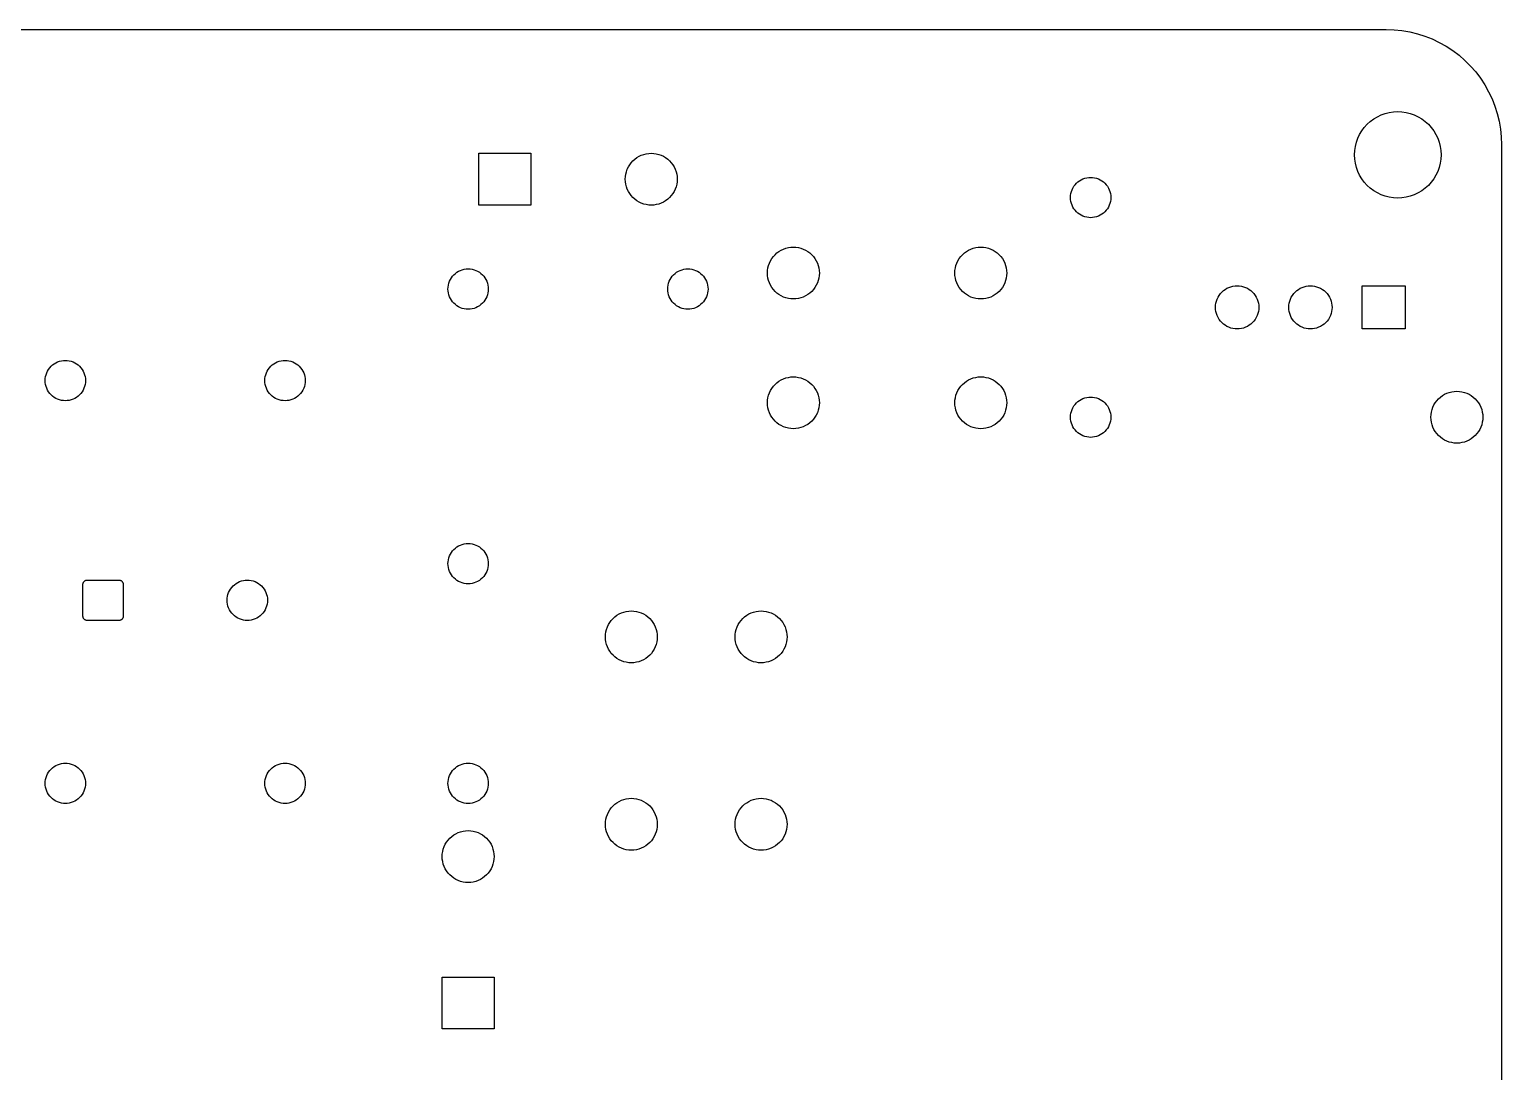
# Model space of a CAD drawing. Header units: millimetres. Extents: x 0 to 102, y 0 to 73.
# Drawn here: x 50.8 to 101.9, y 37.1 to 73.2 of the extents above; entities that cross this region are included whole.
import ezdxf

# ---------------------------------------------------------------- set-up
doc = ezdxf.new("R2010")
doc.units = ezdxf.units.MM
doc.layers.add('MASK_OPENINGS', color=5, linetype='Continuous')
doc.layers.add('OUTLINE', color=1, linetype='Continuous')

msp = doc.modelspace()

# ---------------------------------------------------------------- linework, layer by layer
at = {"layer": 'MASK_OPENINGS', "color": 5}
for points in [[(99.34057, 67.83943), (99.23151, 67.74058), (99.11329, 67.6529), (98.98704, 67.57722), (98.85398, 67.51429), (98.71539, 67.4647), (98.57261, 67.42894), (98.42701, 67.40734), (98.28, 67.40012), (98.13299, 67.40734), (97.98739, 67.42894), (97.84461, 67.4647), (97.70602, 67.51429), (97.57296, 67.57722), (97.44671, 67.6529), (97.32849, 67.74058), (97.21943, 67.83943), (97.12058, 67.94849), (97.0329, 68.06671), (96.95722, 68.19296), (96.89429, 68.32602), (96.8447, 68.46461), (96.80894, 68.60739), (96.78734, 68.75299), (96.78012, 68.9), (96.78734, 69.04701), (96.80894, 69.19261), (96.8447, 69.33539), (96.89429, 69.47398), (96.95722, 69.60704), (97.0329, 69.73329), (97.12058, 69.85151), (97.21943, 69.96057), (97.32849, 70.05942), (97.44671, 70.1471), (97.57296, 70.22278), (97.70602, 70.28571), (97.84461, 70.3353), (97.98739, 70.37106), (98.13299, 70.39266), (98.28, 70.39988), (98.42701, 70.39266), (98.57261, 70.37106), (98.71539, 70.3353), (98.85398, 70.28571), (98.98704, 70.22278), (99.11329, 70.1471), (99.23151, 70.05942), (99.34057, 69.96057), (99.43942, 69.85151), (99.5271, 69.73329), (99.60278, 69.60704), (99.66571, 69.47398), (99.7153, 69.33539), (99.75106, 69.19261), (99.77266, 69.04701), (99.77988, 68.9), (99.77266, 68.75299), (99.75106, 68.60739), (99.7153, 68.46461), (99.66571, 68.32602), (99.60278, 68.19296), (99.5271, 68.06671), (99.43942, 67.94849), (99.34057, 67.83943)], [(66.41, 67.155), (66.41, 68.955), (68.21, 68.955), (68.21, 67.155), (66.41, 67.155)], [(73.02631, 67.41869), (72.96088, 67.35938), (72.88995, 67.30678), (72.8142, 67.26138), (72.73437, 67.22362), (72.65122, 67.19387), (72.56556, 67.17241), (72.4782, 67.15945), (72.39, 67.15512), (72.3018, 67.15945), (72.21444, 67.17241), (72.12878, 67.19387), (72.04563, 67.22362), (71.9658, 67.26138), (71.89005, 67.30678), (71.81912, 67.35938), (71.75369, 67.41869), (71.69438, 67.48412), (71.64178, 67.55505), (71.59638, 67.6308), (71.55862, 67.71063), (71.52887, 67.79378), (71.50741, 67.87944), (71.49445, 67.9668), (71.49012, 68.055), (71.49445, 68.1432), (71.50741, 68.23056), (71.52887, 68.31622), (71.55862, 68.39937), (71.59638, 68.4792), (71.64178, 68.55495), (71.69438, 68.62588), (71.75369, 68.69131), (71.81912, 68.75062), (71.89005, 68.80322), (71.9658, 68.84862), (72.04563, 68.88638), (72.12878, 68.91613), (72.21444, 68.93759), (72.3018, 68.95055), (72.39, 68.95488), (72.4782, 68.95055), (72.56556, 68.93759), (72.65122, 68.91613), (72.73437, 68.88638), (72.8142, 68.84862), (72.88995, 68.80322), (72.96088, 68.75062), (73.02631, 68.69131), (73.08562, 68.62588), (73.13822, 68.55495), (73.18362, 68.4792), (73.22138, 68.39937), (73.25113, 68.31622), (73.27259, 68.23056), (73.28555, 68.1432), (73.28988, 68.055), (73.28555, 67.9668), (73.27259, 67.87944), (73.25113, 67.79378), (73.22138, 67.71063), (73.18362, 67.6308), (73.13822, 67.55505), (73.08562, 67.48412), (73.02631, 67.41869)], [(88.12489, 66.92511), (88.074, 66.87899), (88.01883, 66.83807), (87.95992, 66.80276), (87.89783, 66.7734), (87.83316, 66.75026), (87.76654, 66.73357), (87.6986, 66.72349), (87.63, 66.72012), (87.5614, 66.72349), (87.49346, 66.73357), (87.42684, 66.75026), (87.36217, 66.7734), (87.30008, 66.80276), (87.24117, 66.83807), (87.186, 66.87899), (87.13511, 66.92511), (87.08899, 66.976), (87.04807, 67.03117), (87.01276, 67.09008), (86.9834, 67.15217), (86.96026, 67.21684), (86.94357, 67.28346), (86.93349, 67.3514), (86.93012, 67.42), (86.93349, 67.4886), (86.94357, 67.55654), (86.96026, 67.62316), (86.9834, 67.68783), (87.01276, 67.74992), (87.04807, 67.80883), (87.08899, 67.864), (87.13511, 67.91489), (87.186, 67.96101), (87.24117, 68.00193), (87.30008, 68.03724), (87.36217, 68.0666), (87.42684, 68.08974), (87.49346, 68.10643), (87.5614, 68.11651), (87.63, 68.11988), (87.6986, 68.11651), (87.76654, 68.10643), (87.83316, 68.08974), (87.89783, 68.0666), (87.95992, 68.03724), (88.01883, 68.00193), (88.074, 67.96101), (88.12489, 67.91489), (88.17101, 67.864), (88.21193, 67.80883), (88.24724, 67.74992), (88.2766, 67.68783), (88.29974, 67.62316), (88.31643, 67.55654), (88.32651, 67.4886), (88.32988, 67.42), (88.32651, 67.3514), (88.31643, 67.28346), (88.29974, 67.21684), (88.2766, 67.15217), (88.24724, 67.09008), (88.21193, 67.03117), (88.17101, 66.976), (88.12489, 66.92511)], [(77.95631, 64.16369), (77.89088, 64.10438), (77.81995, 64.05178), (77.7442, 64.00638), (77.66437, 63.96862), (77.58122, 63.93887), (77.49556, 63.91741), (77.4082, 63.90445), (77.32, 63.90012), (77.2318, 63.90445), (77.14444, 63.91741), (77.05878, 63.93887), (76.97563, 63.96862), (76.8958, 64.00638), (76.82005, 64.05178), (76.74912, 64.10438), (76.68369, 64.16369), (76.62438, 64.22912), (76.57178, 64.30005), (76.52638, 64.3758), (76.48862, 64.45563), (76.45887, 64.53878), (76.43741, 64.62444), (76.42445, 64.7118), (76.42012, 64.8), (76.42445, 64.8882), (76.43741, 64.97556), (76.45887, 65.06122), (76.48862, 65.14437), (76.52638, 65.2242), (76.57178, 65.29995), (76.62438, 65.37088), (76.68369, 65.43631), (76.74912, 65.49562), (76.82005, 65.54822), (76.8958, 65.59362), (76.97563, 65.63138), (77.05878, 65.66113), (77.14444, 65.68259), (77.2318, 65.69555), (77.32, 65.69988), (77.4082, 65.69555), (77.49556, 65.68259), (77.58122, 65.66113), (77.66437, 65.63138), (77.7442, 65.59362), (77.81995, 65.54822), (77.89088, 65.49562), (77.95631, 65.43631), (78.01562, 65.37088), (78.06822, 65.29995), (78.11362, 65.2242), (78.15138, 65.14437), (78.18113, 65.06122), (78.20259, 64.97556), (78.21555, 64.8882), (78.21988, 64.8), (78.21555, 64.7118), (78.20259, 64.62444), (78.18113, 64.53878), (78.15138, 64.45563), (78.11362, 64.3758), (78.06822, 64.30005), (78.01562, 64.22912), (77.95631, 64.16369)], [(84.45631, 64.16369), (84.39088, 64.10438), (84.31995, 64.05178), (84.2442, 64.00638), (84.16437, 63.96862), (84.08122, 63.93887), (83.99556, 63.91741), (83.9082, 63.90445), (83.82, 63.90012), (83.7318, 63.90445), (83.64444, 63.91741), (83.55878, 63.93887), (83.47563, 63.96862), (83.3958, 64.00638), (83.32005, 64.05178), (83.24912, 64.10438), (83.18369, 64.16369), (83.12438, 64.22912), (83.07178, 64.30005), (83.02638, 64.3758), (82.98862, 64.45563), (82.95887, 64.53878), (82.93741, 64.62444), (82.92445, 64.7118), (82.92012, 64.8), (82.92445, 64.8882), (82.93741, 64.97556), (82.95887, 65.06122), (82.98862, 65.14437), (83.02638, 65.2242), (83.07178, 65.29995), (83.12438, 65.37088), (83.18369, 65.43631), (83.24912, 65.49562), (83.32005, 65.54822), (83.3958, 65.59362), (83.47563, 65.63138), (83.55878, 65.66113), (83.64444, 65.68259), (83.7318, 65.69555), (83.82, 65.69988), (83.9082, 65.69555), (83.99556, 65.68259), (84.08122, 65.66113), (84.16437, 65.63138), (84.2442, 65.59362), (84.31995, 65.54822), (84.39088, 65.49562), (84.45631, 65.43631), (84.51562, 65.37088), (84.56822, 65.29995), (84.61362, 65.2242), (84.65138, 65.14437), (84.68113, 65.06122), (84.70259, 64.97556), (84.71555, 64.8882), (84.71988, 64.8), (84.71555, 64.7118), (84.70259, 64.62444), (84.68113, 64.53878), (84.65138, 64.45563), (84.61362, 64.3758), (84.56822, 64.30005), (84.51562, 64.22912), (84.45631, 64.16369)], [(66.53489, 63.75011), (66.484, 63.70399), (66.42883, 63.66307), (66.36992, 63.62776), (66.30783, 63.5984), (66.24316, 63.57526), (66.17654, 63.55857), (66.1086, 63.54849), (66.04, 63.54512), (65.9714, 63.54849), (65.90346, 63.55857), (65.83684, 63.57526), (65.77217, 63.5984), (65.71008, 63.62776), (65.65117, 63.66307), (65.596, 63.70399), (65.54511, 63.75011), (65.49899, 63.801), (65.45807, 63.85617), (65.42276, 63.91508), (65.3934, 63.97717), (65.37026, 64.04184), (65.35357, 64.10846), (65.34349, 64.1764), (65.34012, 64.245), (65.34349, 64.3136), (65.35357, 64.38154), (65.37026, 64.44816), (65.3934, 64.51283), (65.42276, 64.57492), (65.45807, 64.63383), (65.49899, 64.689), (65.54511, 64.73989), (65.596, 64.78601), (65.65117, 64.82693), (65.71008, 64.86224), (65.77217, 64.8916), (65.83684, 64.91474), (65.90346, 64.93143), (65.9714, 64.94151), (66.04, 64.94488), (66.1086, 64.94151), (66.17654, 64.93143), (66.24316, 64.91474), (66.30783, 64.8916), (66.36992, 64.86224), (66.42883, 64.82693), (66.484, 64.78601), (66.53489, 64.73989), (66.58101, 64.689), (66.62193, 64.63383), (66.65724, 64.57492), (66.6866, 64.51283), (66.70974, 64.44816), (66.72643, 64.38154), (66.73651, 64.3136), (66.73988, 64.245), (66.73651, 64.1764), (66.72643, 64.10846), (66.70974, 64.04184), (66.6866, 63.97717), (66.65724, 63.91508), (66.62193, 63.85617), (66.58101, 63.801), (66.53489, 63.75011)], [(74.15489, 63.75011), (74.104, 63.70399), (74.04883, 63.66307), (73.98992, 63.62776), (73.92783, 63.5984), (73.86316, 63.57526), (73.79654, 63.55857), (73.7286, 63.54849), (73.66, 63.54512), (73.5914, 63.54849), (73.52346, 63.55857), (73.45684, 63.57526), (73.39217, 63.5984), (73.33008, 63.62776), (73.27117, 63.66307), (73.216, 63.70399), (73.16511, 63.75011), (73.11899, 63.801), (73.07807, 63.85617), (73.04276, 63.91508), (73.0134, 63.97717), (72.99026, 64.04184), (72.97357, 64.10846), (72.96349, 64.1764), (72.96012, 64.245), (72.96349, 64.3136), (72.97357, 64.38154), (72.99026, 64.44816), (73.0134, 64.51283), (73.04276, 64.57492), (73.07807, 64.63383), (73.11899, 64.689), (73.16511, 64.73989), (73.216, 64.78601), (73.27117, 64.82693), (73.33008, 64.86224), (73.39217, 64.8916), (73.45684, 64.91474), (73.52346, 64.93143), (73.5914, 64.94151), (73.66, 64.94488), (73.7286, 64.94151), (73.79654, 64.93143), (73.86316, 64.91474), (73.92783, 64.8916), (73.98992, 64.86224), (74.04883, 64.82693), (74.104, 64.78601), (74.15489, 64.73989), (74.20101, 64.689), (74.24193, 64.63383), (74.27724, 64.57492), (74.3066, 64.51283), (74.32974, 64.44816), (74.34643, 64.38154), (74.35651, 64.3136), (74.35988, 64.245), (74.35651, 64.1764), (74.34643, 64.10846), (74.32974, 64.04184), (74.3066, 63.97717), (74.27724, 63.91508), (74.24193, 63.85617), (74.20101, 63.801), (74.15489, 63.75011)], [(93.24024, 63.07976), (93.18572, 63.03034), (93.12661, 62.9865), (93.06349, 62.94867), (92.99697, 62.9172), (92.92768, 62.89241), (92.85629, 62.87453), (92.7835, 62.86373), (92.71, 62.86012), (92.6365, 62.86373), (92.5637, 62.87453), (92.49232, 62.89241), (92.42303, 62.9172), (92.35651, 62.94867), (92.29339, 62.9865), (92.23428, 63.03034), (92.17975, 63.07976), (92.13033, 63.13428), (92.0865, 63.19339), (92.04866, 63.25651), (92.0172, 63.32303), (91.99241, 63.39232), (91.97453, 63.46371), (91.96373, 63.5365), (91.96012, 63.61), (91.96373, 63.6835), (91.97453, 63.75629), (91.99241, 63.82768), (92.0172, 63.89697), (92.04866, 63.96349), (92.0865, 64.02661), (92.13033, 64.08572), (92.17975, 64.14024), (92.23428, 64.18966), (92.29339, 64.2335), (92.35651, 64.27133), (92.42303, 64.3028), (92.49232, 64.32759), (92.5637, 64.34547), (92.6365, 64.35627), (92.71, 64.35988), (92.7835, 64.35627), (92.85629, 64.34547), (92.92768, 64.32759), (92.99697, 64.3028), (93.06349, 64.27133), (93.12661, 64.2335), (93.18572, 64.18966), (93.24024, 64.14024), (93.28966, 64.08572), (93.3335, 64.02661), (93.37133, 63.96349), (93.4028, 63.89697), (93.42759, 63.82768), (93.44547, 63.75629), (93.45627, 63.6835), (93.45988, 63.61), (93.45627, 63.5365), (93.44547, 63.46371), (93.42759, 63.39232), (93.4028, 63.32303), (93.37133, 63.25651), (93.3335, 63.19339), (93.28966, 63.13428), (93.24024, 63.07976)], [(95.78024, 63.07976), (95.72572, 63.03034), (95.66661, 62.9865), (95.60349, 62.94867), (95.53697, 62.9172), (95.46768, 62.89241), (95.39629, 62.87453), (95.3235, 62.86373), (95.25, 62.86012), (95.1765, 62.86373), (95.1037, 62.87453), (95.03232, 62.89241), (94.96303, 62.9172), (94.89651, 62.94867), (94.83339, 62.9865), (94.77428, 63.03034), (94.71975, 63.07976), (94.67033, 63.13428), (94.6265, 63.19339), (94.58866, 63.25651), (94.5572, 63.32303), (94.53241, 63.39232), (94.51453, 63.46371), (94.50373, 63.5365), (94.50012, 63.61), (94.50373, 63.6835), (94.51453, 63.75629), (94.53241, 63.82768), (94.5572, 63.89697), (94.58866, 63.96349), (94.6265, 64.02661), (94.67033, 64.08572), (94.71975, 64.14024), (94.77428, 64.18966), (94.83339, 64.2335), (94.89651, 64.27133), (94.96303, 64.3028), (95.03232, 64.32759), (95.1037, 64.34547), (95.1765, 64.35627), (95.25, 64.35988), (95.3235, 64.35627), (95.39629, 64.34547), (95.46768, 64.32759), (95.53697, 64.3028), (95.60349, 64.27133), (95.66661, 64.2335), (95.72572, 64.18966), (95.78024, 64.14024), (95.82966, 64.08572), (95.8735, 64.02661), (95.91133, 63.96349), (95.9428, 63.89697), (95.96759, 63.82768), (95.98547, 63.75629), (95.99627, 63.6835), (95.99988, 63.61), (95.99627, 63.5365), (95.98547, 63.46371), (95.96759, 63.39232), (95.9428, 63.32303), (95.91133, 63.25651), (95.8735, 63.19339), (95.82966, 63.13428), (95.78024, 63.07976)], [(97.04, 62.86), (97.04, 64.36), (98.54, 64.36), (98.54, 62.86), (97.04, 62.86)], [(52.56489, 60.57511), (52.514, 60.52899), (52.45883, 60.48807), (52.39992, 60.45276), (52.33783, 60.4234), (52.27316, 60.40026), (52.20654, 60.38357), (52.1386, 60.37349), (52.07, 60.37012), (52.0014, 60.37349), (51.93346, 60.38357), (51.86684, 60.40026), (51.80217, 60.4234), (51.74008, 60.45276), (51.68117, 60.48807), (51.626, 60.52899), (51.57511, 60.57511), (51.52899, 60.626), (51.48807, 60.68117), (51.45276, 60.74008), (51.4234, 60.80217), (51.40026, 60.86684), (51.38357, 60.93346), (51.37349, 61.0014), (51.37012, 61.07), (51.37349, 61.1386), (51.38357, 61.20654), (51.40026, 61.27317), (51.4234, 61.33783), (51.45276, 61.39992), (51.48807, 61.45883), (51.52899, 61.514), (51.57511, 61.56489), (51.626, 61.61102), (51.68117, 61.65193), (51.74008, 61.68724), (51.80217, 61.71661), (51.86684, 61.73974), (51.93346, 61.75643), (52.0014, 61.76651), (52.07, 61.76988), (52.1386, 61.76651), (52.20654, 61.75643), (52.27316, 61.73974), (52.33783, 61.71661), (52.39992, 61.68724), (52.45883, 61.65193), (52.514, 61.61102), (52.56489, 61.56489), (52.61101, 61.514), (52.65193, 61.45883), (52.68724, 61.39992), (52.7166, 61.33783), (52.73974, 61.27317), (52.75643, 61.20654), (52.76651, 61.1386), (52.76988, 61.07), (52.76651, 61.0014), (52.75643, 60.93346), (52.73974, 60.86684), (52.7166, 60.80217), (52.68724, 60.74008), (52.65193, 60.68117), (52.61101, 60.626), (52.56489, 60.57511)], [(60.18489, 60.57511), (60.134, 60.52899), (60.07883, 60.48807), (60.01992, 60.45276), (59.95783, 60.4234), (59.89316, 60.40026), (59.82654, 60.38357), (59.7586, 60.37349), (59.69, 60.37012), (59.6214, 60.37349), (59.55346, 60.38357), (59.48684, 60.40026), (59.42217, 60.4234), (59.36008, 60.45276), (59.30117, 60.48807), (59.246, 60.52899), (59.19511, 60.57511), (59.14899, 60.626), (59.10807, 60.68117), (59.07276, 60.74008), (59.0434, 60.80217), (59.02026, 60.86684), (59.00357, 60.93346), (58.99349, 61.0014), (58.99012, 61.07), (58.99349, 61.1386), (59.00357, 61.20654), (59.02026, 61.27317), (59.0434, 61.33783), (59.07276, 61.39992), (59.10807, 61.45883), (59.14899, 61.514), (59.19511, 61.56489), (59.246, 61.61102), (59.30117, 61.65193), (59.36008, 61.68724), (59.42217, 61.71661), (59.48684, 61.73974), (59.55346, 61.75643), (59.6214, 61.76651), (59.69, 61.76988), (59.7586, 61.76651), (59.82654, 61.75643), (59.89316, 61.73974), (59.95783, 61.71661), (60.01992, 61.68724), (60.07883, 61.65193), (60.134, 61.61102), (60.18489, 61.56489), (60.23101, 61.514), (60.27193, 61.45883), (60.30724, 61.39992), (60.3366, 61.33783), (60.35974, 61.27317), (60.37643, 61.20654), (60.38651, 61.1386), (60.38988, 61.07), (60.38651, 61.0014), (60.37643, 60.93346), (60.35974, 60.86684), (60.3366, 60.80217), (60.30724, 60.74008), (60.27193, 60.68117), (60.23101, 60.626), (60.18489, 60.57511)], [(77.95631, 59.66369), (77.89088, 59.60438), (77.81995, 59.55178), (77.7442, 59.50638), (77.66437, 59.46862), (77.58122, 59.43887), (77.49556, 59.41741), (77.4082, 59.40445), (77.32, 59.40012), (77.2318, 59.40445), (77.14444, 59.41741), (77.05878, 59.43887), (76.97563, 59.46862), (76.8958, 59.50638), (76.82005, 59.55178), (76.74912, 59.60438), (76.68369, 59.66369), (76.62438, 59.72912), (76.57178, 59.80005), (76.52638, 59.8758), (76.48862, 59.95563), (76.45887, 60.03878), (76.43741, 60.12444), (76.42445, 60.2118), (76.42012, 60.3), (76.42445, 60.3882), (76.43741, 60.47556), (76.45887, 60.56122), (76.48862, 60.64437), (76.52638, 60.7242), (76.57178, 60.79995), (76.62438, 60.87088), (76.68369, 60.93631), (76.74912, 60.99562), (76.82005, 61.04822), (76.8958, 61.09362), (76.97563, 61.13138), (77.05878, 61.16113), (77.14444, 61.18259), (77.2318, 61.19555), (77.32, 61.19988), (77.4082, 61.19555), (77.49556, 61.18259), (77.58122, 61.16113), (77.66437, 61.13138), (77.7442, 61.09362), (77.81995, 61.04822), (77.89088, 60.99562), (77.95631, 60.93631), (78.01562, 60.87088), (78.06822, 60.79995), (78.11362, 60.7242), (78.15138, 60.64437), (78.18113, 60.56122), (78.20259, 60.47556), (78.21555, 60.3882), (78.21988, 60.3), (78.21555, 60.2118), (78.20259, 60.12444), (78.18113, 60.03878), (78.15138, 59.95563), (78.11362, 59.8758), (78.06822, 59.80005), (78.01562, 59.72912), (77.95631, 59.66369)], [(84.51562, 59.72912), (84.45631, 59.66369), (84.39088, 59.60438), (84.31995, 59.55178), (84.2442, 59.50638), (84.16437, 59.46862), (84.08122, 59.43887), (83.99556, 59.41741), (83.9082, 59.40445), (83.82, 59.40012), (83.7318, 59.40445), (83.64444, 59.41741), (83.55878, 59.43887), (83.47563, 59.46862), (83.3958, 59.50638), (83.32005, 59.55178), (83.24912, 59.60438), (83.18369, 59.66369), (83.12438, 59.72912), (83.07178, 59.80005), (83.02638, 59.8758), (82.98862, 59.95563), (82.95887, 60.03878), (82.93741, 60.12444), (82.92445, 60.2118), (82.92012, 60.3), (82.92445, 60.3882), (82.93741, 60.47556), (82.95887, 60.56122), (82.98862, 60.64437), (83.02638, 60.7242), (83.07178, 60.79995), (83.12438, 60.87088), (83.18369, 60.93631), (83.24912, 60.99562), (83.32005, 61.04822), (83.3958, 61.09362), (83.47563, 61.13138), (83.55878, 61.16113), (83.64444, 61.18259), (83.7318, 61.19555), (83.82, 61.19988), (83.9082, 61.19555), (83.99556, 61.18259), (84.08122, 61.16113), (84.16437, 61.13138), (84.2442, 61.09362), (84.31995, 61.04822), (84.39088, 60.99562), (84.45631, 60.93631), (84.51562, 60.87088), (84.56822, 60.79995), (84.61362, 60.7242), (84.65138, 60.64437), (84.68113, 60.56122), (84.70259, 60.47556), (84.71555, 60.3882), (84.71988, 60.3), (84.71555, 60.2118), (84.70259, 60.12444), (84.68113, 60.03878), (84.65138, 59.95563), (84.61362, 59.8758), (84.56822, 59.80005), (84.51562, 59.72912)], [(88.17101, 59.356), (88.12489, 59.30511), (88.074, 59.25899), (88.01883, 59.21807), (87.95992, 59.18276), (87.89783, 59.1534), (87.83316, 59.13026), (87.76654, 59.11357), (87.6986, 59.10349), (87.63, 59.10012), (87.5614, 59.10349), (87.49346, 59.11357), (87.42684, 59.13026), (87.36217, 59.1534), (87.30008, 59.18276), (87.24117, 59.21807), (87.186, 59.25899), (87.13511, 59.30511), (87.08899, 59.356), (87.04807, 59.41117), (87.01276, 59.47008), (86.9834, 59.53217), (86.96026, 59.59684), (86.94357, 59.66346), (86.93349, 59.7314), (86.93012, 59.8), (86.93349, 59.8686), (86.94357, 59.93654), (86.96026, 60.00316), (86.9834, 60.06783), (87.01276, 60.12992), (87.04807, 60.18883), (87.08899, 60.244), (87.13511, 60.29489), (87.186, 60.34101), (87.24117, 60.38193), (87.30008, 60.41724), (87.36217, 60.4466), (87.42684, 60.46974), (87.49346, 60.48643), (87.5614, 60.49651), (87.63, 60.49988), (87.6986, 60.49651), (87.76654, 60.48643), (87.83316, 60.46974), (87.89783, 60.4466), (87.95992, 60.41724), (88.01883, 60.38193), (88.074, 60.34101), (88.12489, 60.29489), (88.17101, 60.244), (88.21193, 60.18883), (88.24724, 60.12992), (88.2766, 60.06783), (88.29974, 60.00316), (88.31643, 59.93654), (88.32651, 59.8686), (88.32988, 59.8), (88.32651, 59.7314), (88.31643, 59.66346), (88.29974, 59.59684), (88.2766, 59.53217), (88.24724, 59.47008), (88.21193, 59.41117), (88.17101, 59.356)], [(100.96631, 59.16369), (100.90088, 59.10438), (100.82995, 59.05178), (100.7542, 59.00638), (100.67437, 58.96862), (100.59122, 58.93887), (100.50556, 58.91741), (100.4182, 58.90445), (100.33, 58.90012), (100.2418, 58.90445), (100.15444, 58.91741), (100.06878, 58.93887), (99.98563, 58.96862), (99.9058, 59.00638), (99.83005, 59.05178), (99.75912, 59.10438), (99.69369, 59.16369), (99.63438, 59.22912), (99.58178, 59.30005), (99.53638, 59.3758), (99.49862, 59.45563), (99.46887, 59.53878), (99.44741, 59.62444), (99.43445, 59.7118), (99.43012, 59.8), (99.43445, 59.8882), (99.44741, 59.97556), (99.46887, 60.06122), (99.49862, 60.14437), (99.53638, 60.2242), (99.58178, 60.29995), (99.63438, 60.37088), (99.69369, 60.43631), (99.75912, 60.49562), (99.83005, 60.54822), (99.9058, 60.59362), (99.98563, 60.63138), (100.06878, 60.66113), (100.15444, 60.68259), (100.2418, 60.69555), (100.33, 60.69988), (100.4182, 60.69555), (100.50556, 60.68259), (100.59122, 60.66113), (100.67437, 60.63138), (100.7542, 60.59362), (100.82995, 60.54822), (100.90088, 60.49562), (100.96631, 60.43631), (101.02562, 60.37088), (101.07822, 60.29995), (101.12362, 60.2242), (101.16138, 60.14437), (101.19113, 60.06122), (101.21259, 59.97556), (101.22555, 59.8882), (101.22988, 59.8), (101.22555, 59.7118), (101.21259, 59.62444), (101.19113, 59.53878), (101.16138, 59.45563), (101.12362, 59.3758), (101.07822, 59.30005), (101.02562, 59.22912), (100.96631, 59.16369)], [(66.53489, 54.22511), (66.484, 54.17899), (66.42883, 54.13807), (66.36992, 54.10276), (66.30783, 54.0734), (66.24316, 54.05026), (66.17654, 54.03357), (66.1086, 54.02349), (66.04, 54.02012), (65.9714, 54.02349), (65.90346, 54.03357), (65.83684, 54.05026), (65.77217, 54.0734), (65.71008, 54.10276), (65.65117, 54.13807), (65.596, 54.17899), (65.54511, 54.22511), (65.49899, 54.276), (65.45807, 54.33117), (65.42276, 54.39008), (65.3934, 54.45217), (65.37026, 54.51684), (65.35357, 54.58346), (65.34349, 54.6514), (65.34012, 54.72), (65.34349, 54.7886), (65.35357, 54.85654), (65.37026, 54.92316), (65.3934, 54.98783), (65.42276, 55.04992), (65.45807, 55.10883), (65.49899, 55.164), (65.54511, 55.21489), (65.596, 55.26101), (65.65117, 55.30193), (65.71008, 55.33724), (65.77217, 55.3666), (65.83684, 55.38974), (65.90346, 55.40643), (65.9714, 55.41651), (66.04, 55.41988), (66.1086, 55.41651), (66.17654, 55.40643), (66.24316, 55.38974), (66.30783, 55.3666), (66.36992, 55.33724), (66.42883, 55.30193), (66.484, 55.26101), (66.53489, 55.21489), (66.58101, 55.164), (66.62193, 55.10883), (66.65724, 55.04992), (66.6866, 54.98783), (66.70974, 54.92316), (66.72643, 54.85654), (66.73651, 54.7886), (66.73988, 54.72), (66.73651, 54.6514), (66.72643, 54.58346), (66.70974, 54.51684), (66.6866, 54.45217), (66.65724, 54.39008), (66.62193, 54.33117), (66.58101, 54.276), (66.53489, 54.22511)], [(54.03598, 52.79402), (54.02508, 52.78414), (54.01327, 52.77538), (54.00065, 52.76782), (53.98736, 52.76153), (53.97351, 52.75657), (53.95924, 52.753), (53.94469, 52.75084), (53.92755, 52.75), (52.83245, 52.75), (52.81531, 52.75084), (52.80076, 52.753), (52.78649, 52.75657), (52.77264, 52.76153), (52.75935, 52.76782), (52.74673, 52.77538), (52.73492, 52.78414), (52.72402, 52.79402), (52.71414, 52.80492), (52.70538, 52.81673), (52.69782, 52.82935), (52.69153, 52.84264), (52.68657, 52.85649), (52.683, 52.87076), (52.68084, 52.88531), (52.68, 52.90245), (52.68, 53.99755), (52.68084, 54.01469), (52.683, 54.02924), (52.68657, 54.04351), (52.69153, 54.05736), (52.69782, 54.07065), (52.70538, 54.08327), (52.71414, 54.09508), (52.72402, 54.10598), (52.73492, 54.11586), (52.74673, 54.12462), (52.75935, 54.13218), (52.77264, 54.13847), (52.78649, 54.14343), (52.80076, 54.147), (52.81531, 54.14916), (52.83245, 54.15), (53.92755, 54.15), (53.94469, 54.14916), (53.95924, 54.147), (53.97351, 54.14343), (53.98736, 54.13847), (54.00065, 54.13218), (54.01327, 54.12462), (54.02508, 54.11586), (54.03598, 54.10598), (54.04586, 54.09508), (54.05462, 54.08327), (54.06218, 54.07065), (54.06847, 54.05736), (54.07343, 54.04351), (54.077, 54.02924), (54.07916, 54.01469), (54.08, 53.99755), (54.08, 52.90245), (54.07916, 52.88531), (54.077, 52.87076), (54.07343, 52.85649), (54.06847, 52.84264), (54.06218, 52.82935), (54.05462, 52.81673), (54.04586, 52.80492), (54.03598, 52.79402)], [(58.87489, 52.95511), (58.824, 52.90899), (58.76883, 52.86807), (58.70992, 52.83276), (58.64783, 52.8034), (58.58316, 52.78026), (58.51654, 52.76357), (58.4486, 52.75349), (58.38, 52.75012), (58.3114, 52.75349), (58.24346, 52.76357), (58.17684, 52.78026), (58.11217, 52.8034), (58.05008, 52.83276), (57.99117, 52.86807), (57.936, 52.90899), (57.88511, 52.95511), (57.83899, 53.006), (57.79807, 53.06117), (57.76276, 53.12008), (57.7334, 53.18217), (57.71026, 53.24684), (57.69357, 53.31346), (57.68349, 53.3814), (57.68012, 53.45), (57.68349, 53.5186), (57.69357, 53.58654), (57.71026, 53.65316), (57.7334, 53.71783), (57.76276, 53.77992), (57.79807, 53.83883), (57.83899, 53.894), (57.88511, 53.94489), (57.936, 53.99101), (57.99117, 54.03193), (58.05008, 54.06724), (58.11217, 54.0966), (58.17684, 54.11974), (58.24346, 54.13643), (58.3114, 54.14651), (58.38, 54.14988), (58.4486, 54.14651), (58.51654, 54.13643), (58.58316, 54.11974), (58.64783, 54.0966), (58.70992, 54.06724), (58.76883, 54.03193), (58.824, 53.99101), (58.87489, 53.94489), (58.92101, 53.894), (58.96193, 53.83883), (58.99724, 53.77992), (59.0266, 53.71783), (59.04974, 53.65316), (59.06643, 53.58654), (59.07651, 53.5186), (59.07988, 53.45), (59.07651, 53.3814), (59.06643, 53.31346), (59.04974, 53.24684), (59.0266, 53.18217), (58.99724, 53.12008), (58.96193, 53.06117), (58.92101, 53.006), (58.87489, 52.95511)], [(72.33631, 51.54369), (72.27088, 51.48438), (72.19995, 51.43178), (72.1242, 51.38638), (72.04437, 51.34862), (71.96122, 51.31887), (71.87556, 51.29741), (71.7882, 51.28445), (71.7, 51.28012), (71.6118, 51.28445), (71.52444, 51.29741), (71.43878, 51.31887), (71.35563, 51.34862), (71.2758, 51.38638), (71.20005, 51.43178), (71.12912, 51.48438), (71.06369, 51.54369), (71.00438, 51.60912), (70.95178, 51.68005), (70.90638, 51.7558), (70.86862, 51.83563), (70.83887, 51.91878), (70.81741, 52.00444), (70.80445, 52.0918), (70.80012, 52.18), (70.80445, 52.2682), (70.81741, 52.35556), (70.83887, 52.44122), (70.86862, 52.52437), (70.90638, 52.6042), (70.95178, 52.67995), (71.00438, 52.75088), (71.06369, 52.81631), (71.12912, 52.87562), (71.20005, 52.92822), (71.2758, 52.97362), (71.35563, 53.01138), (71.43878, 53.04113), (71.52444, 53.06259), (71.6118, 53.07555), (71.7, 53.07988), (71.7882, 53.07555), (71.87556, 53.06259), (71.96122, 53.04113), (72.04437, 53.01138), (72.1242, 52.97362), (72.19995, 52.92822), (72.27088, 52.87562), (72.33631, 52.81631), (72.39562, 52.75088), (72.44822, 52.67995), (72.49362, 52.6042), (72.53138, 52.52437), (72.56113, 52.44122), (72.58259, 52.35556), (72.59555, 52.2682), (72.59988, 52.18), (72.59555, 52.0918), (72.58259, 52.00444), (72.56113, 51.91878), (72.53138, 51.83563), (72.49362, 51.7558), (72.44822, 51.68005), (72.39562, 51.60912), (72.33631, 51.54369)], [(76.89562, 51.60912), (76.83631, 51.54369), (76.77088, 51.48438), (76.69995, 51.43178), (76.6242, 51.38638), (76.54437, 51.34862), (76.46122, 51.31887), (76.37556, 51.29741), (76.2882, 51.28445), (76.2, 51.28012), (76.1118, 51.28445), (76.02444, 51.29741), (75.93878, 51.31887), (75.85563, 51.34862), (75.7758, 51.38638), (75.70005, 51.43178), (75.62912, 51.48438), (75.56369, 51.54369), (75.50438, 51.60912), (75.45178, 51.68005), (75.40638, 51.7558), (75.36862, 51.83563), (75.33887, 51.91878), (75.31741, 52.00444), (75.30445, 52.0918), (75.30012, 52.18), (75.30445, 52.2682), (75.31741, 52.35556), (75.33887, 52.44122), (75.36862, 52.52437), (75.40638, 52.6042), (75.45178, 52.67995), (75.50438, 52.75088), (75.56369, 52.81631), (75.62912, 52.87562), (75.70005, 52.92822), (75.7758, 52.97362), (75.85563, 53.01138), (75.93878, 53.04113), (76.02444, 53.06259), (76.1118, 53.07555), (76.2, 53.07988), (76.2882, 53.07555), (76.37556, 53.06259), (76.46122, 53.04113), (76.54437, 53.01138), (76.6242, 52.97362), (76.69995, 52.92822), (76.77088, 52.87562), (76.83631, 52.81631), (76.89562, 52.75088), (76.94822, 52.67995), (76.99362, 52.6042), (77.03138, 52.52437), (77.06113, 52.44122), (77.08259, 52.35556), (77.09555, 52.2682), (77.09988, 52.18), (77.09555, 52.0918), (77.08259, 52.00444), (77.06113, 51.91878), (77.03138, 51.83563), (76.99362, 51.7558), (76.94822, 51.68005), (76.89562, 51.60912)], [(52.56489, 46.60511), (52.514, 46.55899), (52.45883, 46.51807), (52.39992, 46.48276), (52.33783, 46.4534), (52.27316, 46.43026), (52.20654, 46.41357), (52.1386, 46.40349), (52.07, 46.40012), (52.0014, 46.40349), (51.93346, 46.41357), (51.86684, 46.43026), (51.80217, 46.4534), (51.74008, 46.48276), (51.68117, 46.51807), (51.626, 46.55899), (51.57511, 46.60511), (51.52899, 46.656), (51.48807, 46.71117), (51.45276, 46.77008), (51.4234, 46.83217), (51.40026, 46.89684), (51.38357, 46.96346), (51.37349, 47.0314), (51.37012, 47.1), (51.37349, 47.1686), (51.38357, 47.23654), (51.40026, 47.30316), (51.4234, 47.36783), (51.45276, 47.42992), (51.48807, 47.48883), (51.52899, 47.544), (51.57511, 47.59489), (51.626, 47.64101), (51.68117, 47.68193), (51.74008, 47.71724), (51.80217, 47.7466), (51.86684, 47.76974), (51.93346, 47.78643), (52.0014, 47.79651), (52.07, 47.79988), (52.1386, 47.79651), (52.20654, 47.78643), (52.27316, 47.76974), (52.33783, 47.7466), (52.39992, 47.71724), (52.45883, 47.68193), (52.514, 47.64101), (52.56489, 47.59489), (52.61101, 47.544), (52.65193, 47.48883), (52.68724, 47.42992), (52.7166, 47.36783), (52.73974, 47.30316), (52.75643, 47.23654), (52.76651, 47.1686), (52.76988, 47.1), (52.76651, 47.0314), (52.75643, 46.96346), (52.73974, 46.89684), (52.7166, 46.83217), (52.68724, 46.77008), (52.65193, 46.71117), (52.61101, 46.656), (52.56489, 46.60511)], [(60.18489, 46.60511), (60.134, 46.55899), (60.07883, 46.51807), (60.01992, 46.48276), (59.95783, 46.4534), (59.89316, 46.43026), (59.82654, 46.41357), (59.7586, 46.40349), (59.69, 46.40012), (59.6214, 46.40349), (59.55346, 46.41357), (59.48684, 46.43026), (59.42217, 46.4534), (59.36008, 46.48276), (59.30117, 46.51807), (59.246, 46.55899), (59.19511, 46.60511), (59.14899, 46.656), (59.10807, 46.71117), (59.07276, 46.77008), (59.0434, 46.83217), (59.02026, 46.89684), (59.00357, 46.96346), (58.99349, 47.0314), (58.99012, 47.1), (58.99349, 47.1686), (59.00357, 47.23654), (59.02026, 47.30316), (59.0434, 47.36783), (59.07276, 47.42992), (59.10807, 47.48883), (59.14899, 47.544), (59.19511, 47.59489), (59.246, 47.64101), (59.30117, 47.68193), (59.36008, 47.71724), (59.42217, 47.7466), (59.48684, 47.76974), (59.55346, 47.78643), (59.6214, 47.79651), (59.69, 47.79988), (59.7586, 47.79651), (59.82654, 47.78643), (59.89316, 47.76974), (59.95783, 47.7466), (60.01992, 47.71724), (60.07883, 47.68193), (60.134, 47.64101), (60.18489, 47.59489), (60.23101, 47.544), (60.27193, 47.48883), (60.30724, 47.42992), (60.3366, 47.36783), (60.35974, 47.30316), (60.37643, 47.23654), (60.38651, 47.1686), (60.38988, 47.1), (60.38651, 47.0314), (60.37643, 46.96346), (60.35974, 46.89684), (60.3366, 46.83217), (60.30724, 46.77008), (60.27193, 46.71117), (60.23101, 46.656), (60.18489, 46.60511)], [(66.53489, 46.60511), (66.484, 46.55899), (66.42883, 46.51807), (66.36992, 46.48276), (66.30783, 46.4534), (66.24316, 46.43026), (66.17654, 46.41357), (66.1086, 46.40349), (66.04, 46.40012), (65.9714, 46.40349), (65.90346, 46.41357), (65.83684, 46.43026), (65.77217, 46.4534), (65.71008, 46.48276), (65.65117, 46.51807), (65.596, 46.55899), (65.54511, 46.60511), (65.49899, 46.656), (65.45807, 46.71117), (65.42276, 46.77008), (65.3934, 46.83217), (65.37026, 46.89684), (65.35357, 46.96346), (65.34349, 47.0314), (65.34012, 47.1), (65.34349, 47.1686), (65.35357, 47.23654), (65.37026, 47.30316), (65.3934, 47.36783), (65.42276, 47.42992), (65.45807, 47.48883), (65.49899, 47.544), (65.54511, 47.59489), (65.596, 47.64101), (65.65117, 47.68193), (65.71008, 47.71724), (65.77217, 47.7466), (65.83684, 47.76974), (65.90346, 47.78643), (65.9714, 47.79651), (66.04, 47.79988), (66.1086, 47.79651), (66.17654, 47.78643), (66.24316, 47.76974), (66.30783, 47.7466), (66.36992, 47.71724), (66.42883, 47.68193), (66.484, 47.64101), (66.53489, 47.59489), (66.58101, 47.544), (66.62193, 47.48883), (66.65724, 47.42992), (66.6866, 47.36783), (66.70974, 47.30316), (66.72643, 47.23654), (66.73651, 47.1686), (66.73988, 47.1), (66.73651, 47.0314), (66.72643, 46.96346), (66.70974, 46.89684), (66.6866, 46.83217), (66.65724, 46.77008), (66.62193, 46.71117), (66.58101, 46.656), (66.53489, 46.60511)], [(72.33631, 45.04369), (72.27088, 44.98438), (72.19995, 44.93178), (72.1242, 44.88638), (72.04437, 44.84862), (71.96122, 44.81887), (71.87556, 44.79741), (71.7882, 44.78445), (71.7, 44.78012), (71.6118, 44.78445), (71.52444, 44.79741), (71.43878, 44.81887), (71.35563, 44.84862), (71.2758, 44.88638), (71.20005, 44.93178), (71.12912, 44.98438), (71.06369, 45.04369), (71.00438, 45.10912), (70.95178, 45.18005), (70.90638, 45.2558), (70.86862, 45.33563), (70.83887, 45.41878), (70.81741, 45.50444), (70.80445, 45.5918), (70.80012, 45.68), (70.80445, 45.7682), (70.81741, 45.85556), (70.83887, 45.94122), (70.86862, 46.02437), (70.90638, 46.1042), (70.95178, 46.17995), (71.00438, 46.25088), (71.06369, 46.31631), (71.12912, 46.37562), (71.20005, 46.42822), (71.2758, 46.47362), (71.35563, 46.51138), (71.43878, 46.54113), (71.52444, 46.56259), (71.6118, 46.57555), (71.7, 46.57988), (71.7882, 46.57555), (71.87556, 46.56259), (71.96122, 46.54113), (72.04437, 46.51138), (72.1242, 46.47362), (72.19995, 46.42822), (72.27088, 46.37562), (72.33631, 46.31631), (72.39562, 46.25088), (72.44822, 46.17995), (72.49362, 46.1042), (72.53138, 46.02437), (72.56113, 45.94122), (72.58259, 45.85556), (72.59555, 45.7682), (72.59988, 45.68), (72.59555, 45.5918), (72.58259, 45.50444), (72.56113, 45.41878), (72.53138, 45.33563), (72.49362, 45.2558), (72.44822, 45.18005), (72.39562, 45.10912), (72.33631, 45.04369)], [(76.89562, 45.10912), (76.83631, 45.04369), (76.77088, 44.98438), (76.69995, 44.93178), (76.6242, 44.88638), (76.54437, 44.84862), (76.46122, 44.81887), (76.37556, 44.79741), (76.2882, 44.78445), (76.2, 44.78012), (76.1118, 44.78445), (76.02444, 44.79741), (75.93878, 44.81887), (75.85563, 44.84862), (75.7758, 44.88638), (75.70005, 44.93178), (75.62912, 44.98438), (75.56369, 45.04369), (75.50438, 45.10912), (75.45178, 45.18005), (75.40638, 45.2558), (75.36862, 45.33563), (75.33887, 45.41878), (75.31741, 45.50444), (75.30445, 45.5918), (75.30012, 45.68), (75.30445, 45.7682), (75.31741, 45.85556), (75.33887, 45.94122), (75.36862, 46.02437), (75.40638, 46.1042), (75.45178, 46.17995), (75.50438, 46.25088), (75.56369, 46.31631), (75.62912, 46.37562), (75.70005, 46.42822), (75.7758, 46.47362), (75.85563, 46.51138), (75.93878, 46.54113), (76.02444, 46.56259), (76.1118, 46.57555), (76.2, 46.57988), (76.2882, 46.57555), (76.37556, 46.56259), (76.46122, 46.54113), (76.54437, 46.51138), (76.6242, 46.47362), (76.69995, 46.42822), (76.77088, 46.37562), (76.83631, 46.31631), (76.89562, 46.25088), (76.94822, 46.17995), (76.99362, 46.1042), (77.03138, 46.02437), (77.06113, 45.94122), (77.08259, 45.85556), (77.09555, 45.7682), (77.09988, 45.68), (77.09555, 45.5918), (77.08259, 45.50444), (77.06113, 45.41878), (77.03138, 45.33563), (76.99362, 45.2558), (76.94822, 45.18005), (76.89562, 45.10912)], [(66.67631, 43.92369), (66.61088, 43.86438), (66.53995, 43.81178), (66.4642, 43.76638), (66.38437, 43.72862), (66.30122, 43.69887), (66.21556, 43.67741), (66.1282, 43.66445), (66.04, 43.66012), (65.9518, 43.66445), (65.86444, 43.67741), (65.77878, 43.69887), (65.69563, 43.72862), (65.6158, 43.76638), (65.54005, 43.81178), (65.46912, 43.86438), (65.40369, 43.92369), (65.34438, 43.98912), (65.29178, 44.06005), (65.24638, 44.1358), (65.20862, 44.21563), (65.17887, 44.29878), (65.15741, 44.38444), (65.14445, 44.4718), (65.14012, 44.56), (65.14445, 44.6482), (65.15741, 44.73556), (65.17887, 44.82122), (65.20862, 44.90437), (65.24638, 44.9842), (65.29178, 45.05995), (65.34438, 45.13088), (65.40369, 45.19631), (65.46912, 45.25562), (65.54005, 45.30822), (65.6158, 45.35362), (65.69563, 45.39138), (65.77878, 45.42113), (65.86444, 45.44259), (65.9518, 45.45555), (66.04, 45.45988), (66.1282, 45.45555), (66.21556, 45.44259), (66.30122, 45.42113), (66.38437, 45.39138), (66.4642, 45.35362), (66.53995, 45.30822), (66.61088, 45.25562), (66.67631, 45.19631), (66.73562, 45.13088), (66.78822, 45.05995), (66.83362, 44.9842), (66.87138, 44.90437), (66.90113, 44.82122), (66.92259, 44.73556), (66.93555, 44.6482), (66.93988, 44.56), (66.93555, 44.4718), (66.92259, 44.38444), (66.90113, 44.29878), (66.87138, 44.21563), (66.83362, 44.1358), (66.78822, 44.06005), (66.73562, 43.98912), (66.67631, 43.92369)], [(65.14, 38.58), (65.14, 40.38), (66.94, 40.38), (66.94, 38.58), (65.14, 38.58)]]:
    msp.add_lwpolyline(points, close=True, dxfattribs=at)
at = {"layer": 'OUTLINE', "color": 1}
msp.add_lwpolyline([(4, 73.25), (97.88, 73.25), (98.15297, 73.24068), (98.42467, 73.21274), (98.69382, 73.16634), (98.95919, 73.10167), (99.21952, 73.01904), (99.4736, 72.91885), (99.72026, 72.80154), (99.95834, 72.66768), (100.18672, 72.51788), (100.40435, 72.35285), (100.61021, 72.17334), (100.80334, 71.98021), (100.98285, 71.77435), (101.14788, 71.55672), (101.29768, 71.32834), (101.43154, 71.09026), (101.54885, 70.8436), (101.64904, 70.58952), (101.73167, 70.32919), (101.79634, 70.06382), (101.84274, 69.79467), (101.87068, 69.52297), (101.88, 69.25), (101.88, 4)], dxfattribs=at)

doc.saveas('drawing.dxf')
